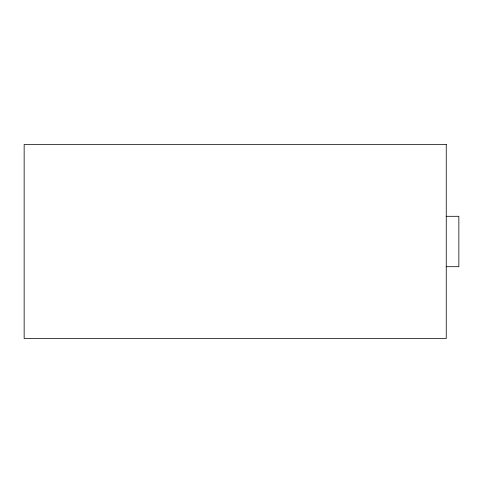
<?xml version="1.0" encoding="UTF-8"?>
<svg xmlns="http://www.w3.org/2000/svg" width="483" height="483" viewBox="0 0 483 483"><rect width="100%" height="100%" fill="white"/><g stroke="black" fill="none" stroke-linecap="round" stroke-linejoin="round"><path stroke-width="0.72" d="M446.25 216.299L458.85 216.299L458.85 266.701L446.25 266.701M446.25 144.477L24.15 144.477L24.15 338.523L446.25 338.523L446.25 144.477"/></g></svg>
